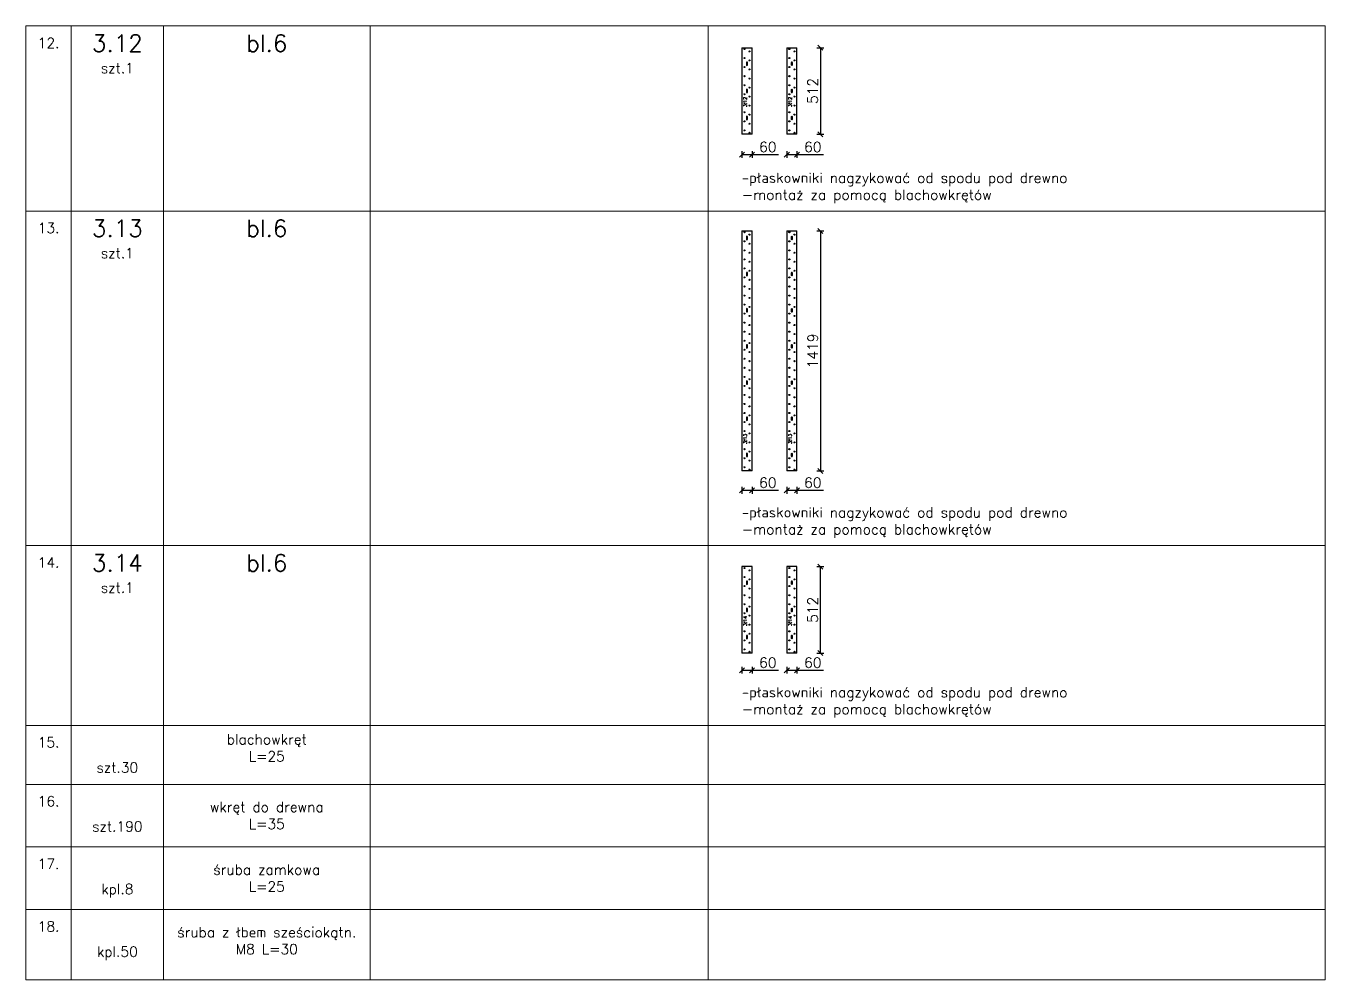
# Model space of a CAD drawing. Header units: millimetres. Extents: x 5046 to 103012, y -15969 to 47766.
# Drawn here: x 86872 to 94557, y -5998 to -356 of the extents above; entities that cross this region are included whole.
import ezdxf

# ---------------------------------------------------------------- set-up
doc = ezdxf.new("R2010")
doc.units = ezdxf.units.MM
doc.layers.get('0').update_dxf_attribs({"lineweight": 0})
doc.layers.get('Defpoints').update_dxf_attribs({"lineweight": 0})
for name, color, linetype, lineweight in [('DIM', 3, 'Continuous', 0), ('Pomocnicze', 252, 'Continuous', 0), ('TEXT', 2, 'Continuous', 0)]:
    doc.layers.add(name, color=color, linetype=linetype, lineweight=lineweight)
doc.styles.add('Opisy 1-20', font='simplex.shx', dxfattribs={"height": 100})
doc.styles.add('Skala 1-20', font='simplex.shx', dxfattribs={"height": 60})
doc.styles.add('Skala 1-50', font='simplex.shx', dxfattribs={"height": 120})
doc.dimstyles.new('Skala 1-20', dxfattribs={"dimtxt": 6, "dimasz": 30, "dimexe": 20, "dimexo": 0.625, "dimgap": 15, "dimtad": 1, "dimdec": 0, "dimtxsty": 'Skala 1-20', "dimblk": 'OBLIQUE', "dimcen": 2.5, "dimadec": 0, "dimazin": 0, "dimtfac": 1, "dimtdec": 0, "dimtmove": 0, "dimatfit": 3, "dimldrblk": 'OBLIQUE', "dimfxl": 20, "dimfxlon": 1, "dimarcsym": 0})

# ---------------------------------------------------------------- blocks, each defined once
blk = doc.blocks.new('_Oblique')
at = {"color": 0, "linetype": 'ByBlock', "lineweight": -2}
blk.add_line((-0.5, -0.5), (0.5, 0.5), dxfattribs=at)
blk = doc.blocks.new('*D3854')
at = {"layer": 'Defpoints', "color": 0}
for p in [(91432.9, -484.8), (91432.9, -996.7), (91571.2, -996.7)]:
    blk.add_point(p, dxfattribs=at)
at = {"layer": 'DIM', "color": 0, "lineweight": -2}
for p, q in [((91551.2, -484.8), (91591.2, -484.8)), ((91571.2, -484.8), (91571.2, -996.7)), ((91551.2, -996.7), (91591.2, -996.7))]:
    blk.add_line(p, q, dxfattribs=at)
at = {"layer": 'DIM', "color": 0, "linetype": 'ByBlock', "lineweight": -2, "xscale": 30, "yscale": 30, "zscale": 30}
for p, rotation in [((91571.2, -484.8), 90), ((91571.2, -996.7), 270)]:
    blk.add_blockref('_Oblique', p, dxfattribs=dict(at, rotation=rotation))
at = {"layer": 'DIM', "color": 0, "insert": (91526.2, -740.7), "char_height": 60, "attachment_point": 5, "rotation": 90, "style": 'Skala 1-20'}
blk.add_mtext('512', dxfattribs=at)
blk = doc.blocks.new('*D3855')
at = {"layer": 'Defpoints', "color": 0}
for p in [(91107, -996.7), (91167, -996.7), (91167, -1116.6)]:
    blk.add_point(p, dxfattribs=at)
at = {"layer": 'DIM', "color": 0, "lineweight": -2}
for p, q in [((91107, -1096.6), (91107, -1136.6)), ((91107, -1116.6), (91167, -1116.6)), ((91167, -1096.6), (91167, -1136.6)), ((91167, -1116.6), (91324.1, -1116.6))]:
    blk.add_line(p, q, dxfattribs=at)
at = {"layer": 'DIM', "color": 0, "linetype": 'ByBlock', "lineweight": -2, "xscale": 30, "yscale": 30, "zscale": 30, "rotation": 180}
blk.add_blockref('_Oblique', (91107, -1116.6), dxfattribs=at)
at = {"layer": 'DIM', "color": 0, "linetype": 'ByBlock', "lineweight": -2, "xscale": 30, "yscale": 30, "zscale": 30}
blk.add_blockref('_Oblique', (91167, -1116.6), dxfattribs=at)
at = {"layer": 'DIM', "color": 0, "insert": (91260.6, -1071.6), "char_height": 60, "attachment_point": 5, "style": 'Skala 1-20'}
blk.add_mtext('60', dxfattribs=at)
blk = doc.blocks.new('*D3856')
at = {"layer": 'Defpoints', "color": 0}
for p in [(91372.9, -996.7), (91432.9, -996.7), (91432.9, -1116.6)]:
    blk.add_point(p, dxfattribs=at)
at = {"layer": 'DIM', "color": 0, "lineweight": -2}
for p, q in [((91372.9, -1096.6), (91372.9, -1136.6)), ((91372.9, -1116.6), (91432.9, -1116.6)), ((91432.9, -1096.6), (91432.9, -1136.6)), ((91432.9, -1116.6), (91590, -1116.6))]:
    blk.add_line(p, q, dxfattribs=at)
at = {"layer": 'DIM', "color": 0, "linetype": 'ByBlock', "lineweight": -2, "xscale": 30, "yscale": 30, "zscale": 30, "rotation": 180}
blk.add_blockref('_Oblique', (91372.9, -1116.6), dxfattribs=at)
at = {"layer": 'DIM', "color": 0, "linetype": 'ByBlock', "lineweight": -2, "xscale": 30, "yscale": 30, "zscale": 30}
blk.add_blockref('_Oblique', (91432.9, -1116.6), dxfattribs=at)
at = {"layer": 'DIM', "color": 0, "insert": (91526.5, -1071.6), "char_height": 60, "attachment_point": 5, "style": 'Skala 1-20'}
blk.add_mtext('60', dxfattribs=at)
blk = doc.blocks.new('*D3862')
at = {"layer": 'Defpoints', "color": 0}
for p in [(91432.9, -1568.3), (91432.9, -2987.6), (91571.2, -2987.6)]:
    blk.add_point(p, dxfattribs=at)
at = {"layer": 'DIM', "color": 0, "lineweight": -2}
for p, q in [((91551.2, -1568.3), (91591.2, -1568.3)), ((91571.2, -1568.3), (91571.2, -2987.6)), ((91551.2, -2987.6), (91591.2, -2987.6))]:
    blk.add_line(p, q, dxfattribs=at)
at = {"layer": 'DIM', "color": 0, "linetype": 'ByBlock', "lineweight": -2, "xscale": 30, "yscale": 30, "zscale": 30}
for p, rotation in [((91571.2, -1568.3), 90), ((91571.2, -2987.6), 270)]:
    blk.add_blockref('_Oblique', p, dxfattribs=dict(at, rotation=rotation))
at = {"layer": 'DIM', "color": 0, "insert": (91526.2, -2278), "char_height": 60, "attachment_point": 5, "rotation": 90, "style": 'Skala 1-20'}
blk.add_mtext('1419', dxfattribs=at)
blk = doc.blocks.new('*D3863')
at = {"layer": 'Defpoints', "color": 0}
for p in [(91372.9, -2987.6), (91432.9, -2987.6), (91432.9, -3102.2)]:
    blk.add_point(p, dxfattribs=at)
at = {"layer": 'DIM', "color": 0, "lineweight": -2}
for p, q in [((91372.9, -3082.2), (91372.9, -3122.2)), ((91372.9, -3102.2), (91432.9, -3102.2)), ((91432.9, -3082.2), (91432.9, -3122.2)), ((91432.9, -3102.2), (91590, -3102.2))]:
    blk.add_line(p, q, dxfattribs=at)
at = {"layer": 'DIM', "color": 0, "linetype": 'ByBlock', "lineweight": -2, "xscale": 30, "yscale": 30, "zscale": 30, "rotation": 180}
blk.add_blockref('_Oblique', (91372.9, -3102.2), dxfattribs=at)
at = {"layer": 'DIM', "color": 0, "linetype": 'ByBlock', "lineweight": -2, "xscale": 30, "yscale": 30, "zscale": 30}
blk.add_blockref('_Oblique', (91432.9, -3102.2), dxfattribs=at)
at = {"layer": 'DIM', "color": 0, "insert": (91526.5, -3057.2), "char_height": 60, "attachment_point": 5, "style": 'Skala 1-20'}
blk.add_mtext('60', dxfattribs=at)
blk = doc.blocks.new('*D3864')
at = {"layer": 'Defpoints', "color": 0}
for p in [(91107, -2987.6), (91167, -2987.6), (91167, -3102.2)]:
    blk.add_point(p, dxfattribs=at)
at = {"layer": 'DIM', "color": 0, "lineweight": -2}
for p, q in [((91107, -3082.2), (91107, -3122.2)), ((91107, -3102.2), (91167, -3102.2)), ((91167, -3082.2), (91167, -3122.2)), ((91167, -3102.2), (91324.1, -3102.2))]:
    blk.add_line(p, q, dxfattribs=at)
at = {"layer": 'DIM', "color": 0, "linetype": 'ByBlock', "lineweight": -2, "xscale": 30, "yscale": 30, "zscale": 30, "rotation": 180}
blk.add_blockref('_Oblique', (91107, -3102.2), dxfattribs=at)
at = {"layer": 'DIM', "color": 0, "linetype": 'ByBlock', "lineweight": -2, "xscale": 30, "yscale": 30, "zscale": 30}
blk.add_blockref('_Oblique', (91167, -3102.2), dxfattribs=at)
at = {"layer": 'DIM', "color": 0, "insert": (91260.6, -3057.2), "char_height": 60, "attachment_point": 5, "style": 'Skala 1-20'}
blk.add_mtext('60', dxfattribs=at)
blk = doc.blocks.new('*D3868')
at = {"layer": 'Defpoints', "color": 0}
for p in [(91372.9, -4064.9), (91432.9, -4064.9), (91432.9, -4166)]:
    blk.add_point(p, dxfattribs=at)
at = {"layer": 'DIM', "color": 0, "lineweight": -2}
for p, q in [((91372.9, -4146), (91372.9, -4186)), ((91432.9, -4146), (91432.9, -4186)), ((91372.9, -4166), (91432.9, -4166)), ((91432.9, -4166), (91590, -4166))]:
    blk.add_line(p, q, dxfattribs=at)
at = {"layer": 'DIM', "color": 0, "linetype": 'ByBlock', "lineweight": -2, "xscale": 30, "yscale": 30, "zscale": 30, "rotation": 180}
blk.add_blockref('_Oblique', (91372.9, -4166), dxfattribs=at)
at = {"layer": 'DIM', "color": 0, "linetype": 'ByBlock', "lineweight": -2, "xscale": 30, "yscale": 30, "zscale": 30}
blk.add_blockref('_Oblique', (91432.9, -4166), dxfattribs=at)
at = {"layer": 'DIM', "color": 0, "insert": (91526.5, -4121), "char_height": 60, "attachment_point": 5, "style": 'Skala 1-20'}
blk.add_mtext('60', dxfattribs=at)
blk = doc.blocks.new('*D3869')
at = {"layer": 'Defpoints', "color": 0}
for p in [(91107, -4064.9), (91167, -4064.9), (91167, -4166)]:
    blk.add_point(p, dxfattribs=at)
at = {"layer": 'DIM', "color": 0, "lineweight": -2}
for p, q in [((91107, -4146), (91107, -4186)), ((91167, -4146), (91167, -4186)), ((91107, -4166), (91167, -4166)), ((91167, -4166), (91324.1, -4166))]:
    blk.add_line(p, q, dxfattribs=at)
at = {"layer": 'DIM', "color": 0, "linetype": 'ByBlock', "lineweight": -2, "xscale": 30, "yscale": 30, "zscale": 30, "rotation": 180}
blk.add_blockref('_Oblique', (91107, -4166), dxfattribs=at)
at = {"layer": 'DIM', "color": 0, "linetype": 'ByBlock', "lineweight": -2, "xscale": 30, "yscale": 30, "zscale": 30}
blk.add_blockref('_Oblique', (91167, -4166), dxfattribs=at)
at = {"layer": 'DIM', "color": 0, "insert": (91260.6, -4121), "char_height": 60, "attachment_point": 5, "style": 'Skala 1-20'}
blk.add_mtext('60', dxfattribs=at)
blk = doc.blocks.new('*D3870')
at = {"layer": 'Defpoints', "color": 0}
for p in [(91432.9, -3553), (91571.2, -3553), (91432.9, -4064.9)]:
    blk.add_point(p, dxfattribs=at)
at = {"layer": 'DIM', "color": 0, "lineweight": -2}
for p, q in [((91551.2, -3553), (91591.2, -3553)), ((91571.2, -4064.9), (91571.2, -3553)), ((91551.2, -4064.9), (91591.2, -4064.9))]:
    blk.add_line(p, q, dxfattribs=at)
at = {"layer": 'DIM', "color": 0, "linetype": 'ByBlock', "lineweight": -2, "xscale": 30, "yscale": 30, "zscale": 30}
for p, rotation in [((91571.2, -3553), 90), ((91571.2, -4064.9), 270)]:
    blk.add_blockref('_Oblique', p, dxfattribs=dict(at, rotation=rotation))
at = {"layer": 'DIM', "color": 0, "insert": (91526.2, -3808.9), "char_height": 60, "attachment_point": 5, "rotation": 90, "style": 'Skala 1-20'}
blk.add_mtext('512', dxfattribs=at)

msp = doc.modelspace()

# ---------------------------------------------------------------- linework, layer by layer
at = {"color": 7, "linetype": 'Continuous', "lineweight": 25}
for p, q in [((91107, -484.8), (91167, -484.8)), ((91107, -484.8), (91107, -996.7)), ((91167, -996.7), (91167, -484.8)), ((91372.9, -484.8), (91432.9, -484.8)), ((91372.9, -484.8), (91372.9, -996.7)), ((91432.9, -996.7), (91432.9, -484.8)), ((91133.5, -573.4), (91133.5, -586.4)), ((91140.5, -586.4), (91140.5, -573.4)), ((91399.4, -573.4), (91399.4, -586.4)), ((91406.4, -586.4), (91406.4, -573.4)), ((91133.5, -733.7), (91133.5, -746.7)), ((91140.5, -746.7), (91140.5, -733.7)), ((91399.4, -733.7), (91399.4, -746.7)), ((91406.4, -746.7), (91406.4, -733.7)), ((91133.5, -894), (91133.5, -907)), ((91140.5, -907), (91140.5, -894)), ((91399.4, -894), (91399.4, -907)), ((91406.4, -907), (91406.4, -894)), ((91167, -996.7), (91107, -996.7)), ((91432.9, -996.7), (91372.9, -996.7)), ((91107, -1568.3), (91167, -1568.3)), ((91107, -1568.3), (91107, -2987.6)), ((91133.5, -1603.5), (91133.5, -1616.5)), ((91140.5, -1616.5), (91140.5, -1603.5)), ((91167, -2987.6), (91167, -1568.3)), ((91372.9, -1568.3), (91432.9, -1568.3)), ((91372.9, -1568.3), (91372.9, -2987.6)), ((91399.4, -1603.5), (91399.4, -1616.5)), ((91406.4, -1616.5), (91406.4, -1603.5)), ((91432.9, -2987.6), (91432.9, -1568.3)), ((91133.5, -1817.3), (91133.5, -1830.3)), ((91140.5, -1830.3), (91140.5, -1817.3)), ((91399.4, -1817.3), (91399.4, -1830.3)), ((91406.4, -1830.3), (91406.4, -1817.3)), ((91133.5, -2031), (91133.5, -2044)), ((91140.5, -2044), (91140.5, -2031)), ((91399.4, -2031), (91399.4, -2044)), ((91406.4, -2044), (91406.4, -2031)), ((91133.5, -2244.8), (91133.5, -2257.8)), ((91140.5, -2257.8), (91140.5, -2244.8)), ((91399.4, -2244.8), (91399.4, -2257.8)), ((91406.4, -2257.8), (91406.4, -2244.8)), ((91133.5, -2458.5), (91133.5, -2471.5)), ((91140.5, -2471.5), (91140.5, -2458.5)), ((91399.4, -2458.5), (91399.4, -2471.5)), ((91406.4, -2471.5), (91406.4, -2458.5)), ((91133.5, -2672.2), (91133.5, -2685.2)), ((91140.5, -2685.2), (91140.5, -2672.2)), ((91399.4, -2672.2), (91399.4, -2685.2)), ((91406.4, -2685.2), (91406.4, -2672.2)), ((91133.5, -2886), (91133.5, -2899)), ((91140.5, -2899), (91140.5, -2886)), ((91399.4, -2886), (91399.4, -2899)), ((91406.4, -2899), (91406.4, -2886)), ((91167, -2987.6), (91107, -2987.6)), ((91432.9, -2987.6), (91372.9, -2987.6)), ((91167, -3553), (91107, -3553)), ((91107, -3553), (91107, -4064.9)), ((91167, -4064.9), (91167, -3553)), ((91432.9, -3553), (91372.9, -3553)), ((91372.9, -3553), (91372.9, -4064.9)), ((91432.9, -4064.9), (91432.9, -3553)), ((91133.5, -3642.6), (91133.5, -3655.6)), ((91140.5, -3655.6), (91140.5, -3642.6)), ((91399.4, -3642.6), (91399.4, -3655.6)), ((91406.4, -3655.6), (91406.4, -3642.6)), ((91133.5, -3802.9), (91133.5, -3815.9)), ((91140.5, -3815.9), (91140.5, -3802.9)), ((91399.4, -3802.9), (91399.4, -3815.9)), ((91406.4, -3815.9), (91406.4, -3802.9)), ((91133.5, -3963.2), (91133.5, -3976.2)), ((91140.5, -3976.2), (91140.5, -3963.2)), ((91399.4, -3963.2), (91399.4, -3976.2)), ((91406.4, -3976.2), (91406.4, -3963.2)), ((91167, -4064.9), (91107, -4064.9)), ((91432.9, -4064.9), (91372.9, -4064.9))]:
    msp.add_line(p, q, dxfattribs=at)
for centre in [(91122, -492.8), (91152, -506.8), (91387.9, -492.8), (91417.9, -506.8), (91122, -546.2), (91122, -599.6), (91152, -560.2), (91152, -613.6), (91387.9, -546.2), (91387.9, -599.6), (91417.9, -560.2), (91417.9, -613.6), (91122, -653.1), (91152, -667.1), (91387.9, -653.1), (91417.9, -667.1), (91122, -706.5), (91122, -759.9), (91152, -720.5), (91387.9, -706.5), (91387.9, -759.9), (91417.9, -720.5), (91122, -813.4), (91152, -773.9), (91152, -827.4), (91387.9, -813.4), (91417.9, -773.9), (91417.9, -827.4), (91122, -866.8), (91122, -920.3), (91152, -880.8), (91387.9, -866.8), (91387.9, -920.3), (91417.9, -880.8), (91122, -973.7), (91152, -934.3), (91152, -987.7), (91387.9, -973.7), (91417.9, -934.3), (91417.9, -987.7), (91122, -1576.3), (91152, -1590.3), (91387.9, -1576.3), (91417.9, -1590.3), (91122, -1629.8), (91122, -1683.2), (91152, -1643.8), (91387.9, -1629.8), (91387.9, -1683.2), (91417.9, -1643.8), (91122, -1736.6), (91152, -1697.2), (91152, -1750.6), (91387.9, -1736.6), (91417.9, -1697.2), (91417.9, -1750.6), (91122, -1790.1), (91122, -1843.5), (91152, -1804.1), (91387.9, -1790.1), (91387.9, -1843.5), (91417.9, -1804.1), (91122, -1896.9), (91152, -1857.5), (91152, -1910.9), (91387.9, -1896.9), (91417.9, -1857.5), (91417.9, -1910.9), (91122, -1950.4), (91152, -1964.4), (91387.9, -1950.4), (91417.9, -1964.4), (91122, -2003.8), (91122, -2057.2), (91152, -2017.8), (91152, -2071.2), (91387.9, -2003.8), (91387.9, -2057.2), (91417.9, -2017.8), (91417.9, -2071.2), (91122, -2110.7), (91152, -2124.7), (91387.9, -2110.7), (91417.9, -2124.7), (91122, -2164.1), (91122, -2217.5), (91152, -2178.1), (91152, -2231.5), (91387.9, -2164.1), (91387.9, -2217.5), (91417.9, -2178.1), (91417.9, -2231.5), (91122, -2271), (91152, -2285), (91387.9, -2271), (91417.9, -2285), (91122, -2324.4), (91122, -2377.9), (91152, -2338.4), (91387.9, -2324.4), (91387.9, -2377.9), (91417.9, -2338.4), (91122, -2431.3), (91152, -2391.9), (91152, -2445.3), (91387.9, -2431.3), (91417.9, -2391.9), (91417.9, -2445.3), (91122, -2484.7), (91122, -2538.2), (91152, -2498.7), (91387.9, -2484.7), (91387.9, -2538.2), (91417.9, -2498.7), (91122, -2591.6), (91152, -2552.2), (91152, -2605.6), (91387.9, -2591.6), (91417.9, -2552.2), (91417.9, -2605.6), (91122, -2645), (91152, -2659), (91387.9, -2645), (91417.9, -2659), (91122, -2698.5), (91122, -2751.9), (91152, -2712.5), (91152, -2765.9), (91387.9, -2698.5), (91387.9, -2751.9), (91417.9, -2712.5), (91417.9, -2765.9), (91122, -2805.3), (91152, -2819.3), (91387.9, -2805.3), (91417.9, -2819.3), (91122, -2858.8), (91122, -2912.2), (91152, -2872.8), (91387.9, -2858.8), (91387.9, -2912.2), (91417.9, -2872.8), (91122, -2965.6), (91152, -2926.2), (91152, -2979.6), (91387.9, -2965.6), (91417.9, -2926.2), (91417.9, -2979.6), (91122, -3562), (91152, -3576), (91387.9, -3562), (91417.9, -3576), (91122, -3615.4), (91122, -3668.8), (91152, -3629.4), (91152, -3682.8), (91387.9, -3615.4), (91387.9, -3668.8), (91417.9, -3629.4), (91417.9, -3682.8), (91122, -3722.3), (91152, -3736.3), (91387.9, -3722.3), (91417.9, -3736.3), (91122, -3775.7), (91122, -3829.1), (91152, -3789.7), (91152, -3843.1), (91387.9, -3775.7), (91387.9, -3829.1), (91417.9, -3789.7), (91417.9, -3843.1), (91122, -3882.6), (91152, -3896.6), (91387.9, -3882.6), (91417.9, -3896.6), (91122, -3936), (91122, -3989.4), (91152, -3950), (91387.9, -3936), (91387.9, -3989.4), (91417.9, -3950), (91122, -4042.9), (91152, -4003.4), (91152, -4056.9), (91387.9, -4042.9), (91417.9, -4003.4), (91417.9, -4056.9)]:
    msp.add_circle(centre, 3, dxfattribs=at)
for centre, start, end in [((91137, -573.4), 0, 180), ((91137, -586.4), 180, 0), ((91402.9, -573.4), 0, 180), ((91402.9, -586.4), 180, 0), ((91137, -733.7), 0, 180), ((91137, -746.7), 180, 0), ((91402.9, -733.7), 0, 180), ((91402.9, -746.7), 180, 0), ((91137, -894), 0, 180), ((91137, -907), 180, 0), ((91402.9, -894), 0, 180), ((91402.9, -907), 180, 0), ((91137, -1603.5), 0, 180), ((91402.9, -1603.5), 0, 180), ((91137, -1616.5), 180, 0), ((91402.9, -1616.5), 180, 0), ((91137, -1817.3), 0, 180), ((91137, -1830.3), 180, 0), ((91402.9, -1817.3), 0, 180), ((91402.9, -1830.3), 180, 0), ((91137, -2031), 0, 180), ((91137, -2044), 180, 0), ((91402.9, -2031), 0, 180), ((91402.9, -2044), 180, 0), ((91137, -2244.8), 0, 180), ((91137, -2257.8), 180, 0), ((91402.9, -2244.8), 0, 180), ((91402.9, -2257.8), 180, 0), ((91137, -2458.5), 0, 180), ((91402.9, -2458.5), 0, 180), ((91137, -2471.5), 180, 0), ((91402.9, -2471.5), 180, 0), ((91137, -2672.2), 0, 180), ((91137, -2685.2), 180, 0), ((91402.9, -2672.2), 0, 180), ((91402.9, -2685.2), 180, 0), ((91137, -2886), 0, 180), ((91137, -2899), 180, 0), ((91402.9, -2886), 0, 180), ((91402.9, -2899), 180, 0), ((91137, -3642.6), 0, 180), ((91137, -3655.6), 180, 0), ((91402.9, -3642.6), 0, 180), ((91402.9, -3655.6), 180, 0), ((91137, -3802.9), 0, 180), ((91137, -3815.9), 180, 0), ((91402.9, -3802.9), 0, 180), ((91402.9, -3815.9), 180, 0), ((91137, -3963.2), 0, 180), ((91137, -3976.2), 180, 0), ((91402.9, -3963.2), 0, 180), ((91402.9, -3976.2), 180, 0)]:
    msp.add_arc(centre, 3.5, start, end, dxfattribs=at)
at = {"layer": 'Pomocnicze'}
for p, q in [((87139.1, -356.4), (87139.1, -5997.8)), ((87685.3, -356.4), (87685.3, -5997.8)), ((88907, -356.4), (88907, -5997.8)), ((90907, -356.4), (90907, -5997.8)), ((94557, -1450.8), (86871.6, -1450.8)), ((94557, -3429.2), (86871.6, -3429.2)), ((94557, -4492.7), (86871.6, -4492.7)), ((94557, -4840.9), (86871.6, -4840.9)), ((94557, -5211.2), (86871.6, -5211.2)), ((94557, -5581.4), (86871.6, -5581.4))]:
    msp.add_line(p, q, dxfattribs=at)
msp.add_lwpolyline([(86871.6, -356.4), (86871.6, -5997.8), (94557, -5997.8), (94557, -356.4)], close=True, dxfattribs=at)

# ---------------------------------------------------------------- texts
at = {"layer": 'TEXT', "attachment_point": 1}
for s, insert, char_height, width, style in [('\\pxqc;12.', (86871.6, -426.6), 60, 267.428, 'Skala 1-20'), ('\\pxqc;3.12\\P{\\H0.6x;szt.1}', (87139.1, -408.6), 100, 546.27, 'Opisy 1-20'), ('\\pxqc;bl.6', (87685.3, -408.6), 100, 1221.678, 'Opisy 1-20'), ('-płaskowniki nagzykować od spodu pod drewno\\P-montaż za pomocą blachowkrętów', (91107, -1224.3), 60, 3450, 'Skala 1-20'), ('\\pxqc;13.', (86871.6, -1520.9), 60, 267.428, 'Skala 1-20'), ('\\pxqc;3.13\\P{\\H0.6x;szt.1}', (87139.1, -1503), 100, 546.27, 'Opisy 1-20'), ('\\pxqc;bl.6', (87685.3, -1503), 100, 1221.678, 'Opisy 1-20'), ('-płaskowniki nagzykować od spodu pod drewno\\P-montaż za pomocą blachowkrętów', (91107, -3202.7), 60, 3450, 'Skala 1-20'), ('\\pxqc;14.', (86871.6, -3499.3), 60, 267.428, 'Skala 1-20'), ('\\pxqc;3.14\\P{\\H0.6x;szt.1}', (87139.1, -3481.3), 100, 546.27, 'Opisy 1-20'), ('\\pxqc;bl.6', (87685.3, -3481.3), 100, 1221.678, 'Opisy 1-20'), ('-płaskowniki nagzykować od spodu pod drewno\\P-montaż za pomocą blachowkrętów', (91107, -4266.3), 60, 3450, 'Skala 1-20'), ('\\pxqc;15.', (86871.6, -4562.8), 60, 267.428, 'Skala 1-20'), ('\\pxqc;{\\H0.6x;blachowkręt\\PL=25}', (87685.3, -4544.9), 100, 1221.678, 'Opisy 1-20'), ('\\pxqc;\\P{\\H0.6x;szt.30}', (87139.1, -4544.9), 100, 546.27, 'Opisy 1-20'), ('\\pxqc;16.', (86871.6, -4911), 60, 267.428, 'Skala 1-20'), ('\\pxqc;{\\H0.6x;wkręt do drewna\\PL=35}', (87685.3, -4944.9), 100, 1221.678, 'Opisy 1-20'), ('\\pxqc;\\P{\\H0.6x;szt.190}', (87139.1, -4893.1), 100, 546.27, 'Opisy 1-20'), ('\\pxqc;17.', (86871.6, -5281.3), 60, 267.428, 'Skala 1-20'), ('\\pxqc;{\\H0.6x;śruba zamkowa\\PL=25}', (87685.3, -5315.1), 100, 1221.678, 'Opisy 1-20'), ('\\pxqc;\\P{\\H0.6x;kpl.8}', (87139.1, -5263.4), 100, 546.27, 'Opisy 1-20'), ('\\pxqc;18.', (86871.6, -5651.6), 60, 267.428, 'Skala 1-20'), ('\\pxqc;{\\H0.6x;śruba z łbem sześciokątn. \\PM8 L=30}', (87685.3, -5685.4), 100, 1221.678, 'Opisy 1-20'), ('\\pxqc;\\P{\\H0.6x;kpl.50}', (87139.1, -5633.6), 100, 546.27, 'Opisy 1-20')]:
    msp.add_mtext(s, dxfattribs=dict(at, insert=insert, char_height=char_height, width=width, style=style))
at = {"layer": 'TEXT', "char_height": 20, "width": 74.012, "attachment_point": 1, "rotation": 90, "style": 'Skala 1-50'}
for s, insert in [('3.12', (91116.6, -835.8)), ('3.12', (91382.5, -835.8)), ('3.13', (91116.6, -2827.8)), ('3.13', (91382.5, -2827.8)), ('3.14', (91116.6, -3905)), ('3.14', (91382.5, -3905))]:
    msp.add_mtext(s, dxfattribs=dict(at, insert=insert))

# ---------------------------------------------------------------- dimensions: what is measured, and where the dimension line sits
at = {"layer": 'DIM'}
for base, p1, p2, picture, middle in [((91571.2, -996.7), (91432.9, -484.8), (91432.9, -996.7), '*D3854', (91526.2, -740.7)), ((91571.2, -2987.6), (91432.9, -1568.3), (91432.9, -2987.6), '*D3862', (91526.2, -2278)), ((91571.2, -3553), (91432.9, -4064.9), (91432.9, -3553), '*D3870', (91526.2, -3808.9))]:
    dim = msp.add_linear_dim(base=base, p1=p1, p2=p2, angle=90, dimstyle='Skala 1-20', dxfattribs=at)
    dim.commit()
    dim.dimension.update_dxf_attribs({"geometry": picture, "text_midpoint": middle})
for base, p1, p2, picture, middle in [((91167, -1116.6), (91107, -996.7), (91167, -996.7), '*D3855', (91260.6, -1071.6)), ((91432.9, -1116.6), (91372.9, -996.7), (91432.9, -996.7), '*D3856', (91526.5, -1071.6)), ((91167, -3102.2), (91107, -2987.6), (91167, -2987.6), '*D3864', (91260.6, -3057.2)), ((91432.9, -3102.2), (91372.9, -2987.6), (91432.9, -2987.6), '*D3863', (91526.5, -3057.2)), ((91167, -4166), (91107, -4064.9), (91167, -4064.9), '*D3869', (91260.6, -4121)), ((91432.9, -4166), (91372.9, -4064.9), (91432.9, -4064.9), '*D3868', (91526.5, -4121))]:
    dim = msp.add_linear_dim(base=base, p1=p1, p2=p2, dimstyle='Skala 1-20', dxfattribs=at)
    dim.commit()
    dim.dimension.update_dxf_attribs({"geometry": picture, "text_midpoint": middle})

doc.saveas('drawing.dxf')
